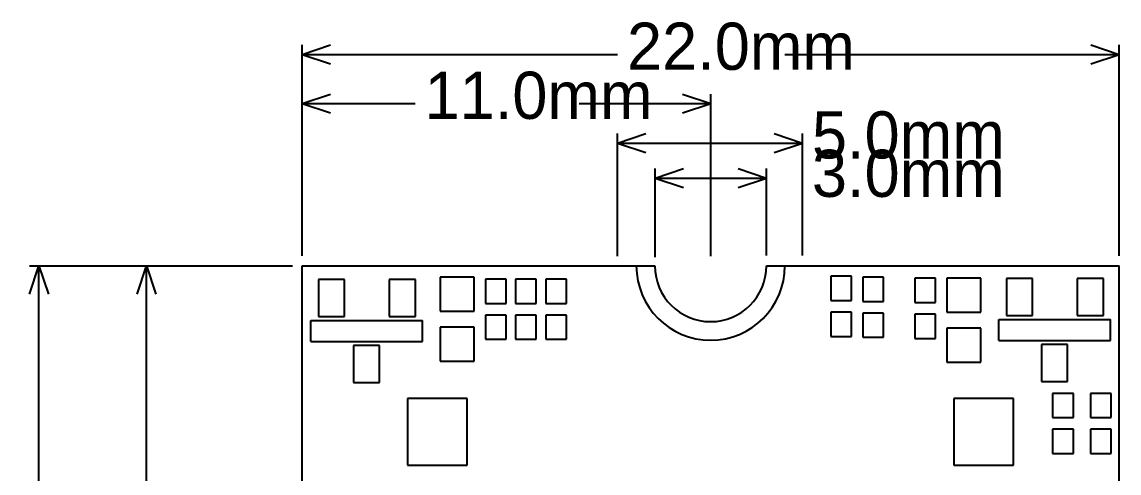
# Model space of a CAD drawing. Header units: millimetres. Extents: x -0.4 to 33.8, y 0 to 35.9.
# Drawn here: x 0 to 29.52, y 23.73 to 35.88 of the extents above; entities that cross this region are included whole.
import ezdxf

# ---------------------------------------------------------------- set-up
doc = ezdxf.new("R2010")
doc.units = ezdxf.units.MM
for name, color, linetype in [('KeepOutLayer', 6, 'Continuous'), ('TopOverlay', 2, 'Continuous'), ('TopSolder', 216, 'Continuous')]:
    doc.layers.add(name, color=color, linetype=linetype)

# ---------------------------------------------------------------- blocks, each defined once
blk = doc.blocks.new('SOT_23_3_________8')
at = {"layer": 'TopOverlay'}
for p, q in [((-0.254, -1.494), (-0.254, 1.506)), ((0.308, 1.506), (-0.254, 1.506)), ((0.308, 1.506), (-0.211, 1.506)), ((0.308, -1.494), (0.308, 1.506)), ((0.308, -1.494), (-0.254, -1.494)), ((0.308, -1.494), (-0.211, -1.494))]:
    blk.add_line(p, q, dxfattribs=at)
at = {"layer": 'TopSolder'}
for p, q in [((-0.363, 1.316), (-1.364, 1.316)), ((-1.364, 1.316), (-1.364, 0.614)), ((-0.363, 0.614), (-0.363, 1.316)), ((-1.364, 0.614), (-0.363, 0.614)), ((1.415, 0.351), (0.414, 0.351)), ((0.414, 0.351), (0.414, -0.351)), ((1.415, -0.351), (1.415, 0.351)), ((-0.363, -0.589), (-1.364, -0.589)), ((-1.364, -0.589), (-1.364, -1.291)), ((-0.363, -1.291), (-0.363, -0.589)), ((0.414, -0.351), (1.415, -0.351)), ((-1.364, -1.291), (-0.363, -1.291))]:
    blk.add_line(p, q, dxfattribs=at)
for centre in [(-0.864, 0.965), (0.914, 0), (-0.864, -0.94)]:
    blk.add_circle(centre, 0, dxfattribs=at)
blk = doc.blocks.new('SOT_23_3_________14')
at = {"layer": 'TopOverlay'}
for p, q in [((0.308, 1.506), (-0.254, 1.506)), ((-0.254, -1.494), (-0.254, 1.506)), ((0.308, 1.506), (-0.211, 1.506)), ((0.308, -1.494), (0.308, 1.506)), ((0.308, -1.494), (-0.254, -1.494)), ((0.308, -1.494), (-0.211, -1.494))]:
    blk.add_line(p, q, dxfattribs=at)
at = {"layer": 'TopSolder'}
for p, q in [((-0.363, 1.316), (-1.364, 1.316)), ((-1.364, 1.316), (-1.364, 0.614)), ((-0.363, 0.614), (-0.363, 1.316)), ((-1.364, 0.614), (-0.363, 0.614)), ((1.415, 0.351), (0.414, 0.351)), ((0.414, 0.351), (0.414, -0.351)), ((1.415, -0.351), (1.415, 0.351)), ((-0.363, -0.589), (-1.364, -0.589)), ((-1.364, -0.589), (-1.364, -1.291)), ((-0.363, -1.291), (-0.363, -0.589)), ((0.414, -0.351), (1.415, -0.351)), ((-1.364, -1.291), (-0.363, -1.291))]:
    blk.add_line(p, q, dxfattribs=at)
for centre in [(-0.864, 0.965), (0.914, 0), (-0.864, -0.94)]:
    blk.add_circle(centre, 0, dxfattribs=at)
blk = doc.blocks.new('FPC_24P_0_5______________31')
at = {"layer": 'TopOverlay'}
for p, q in [((-6.55, 0.117), (-6.55, -0.583)), ((6.55, 0.117), (6.55, -0.583)), ((-6.55, -0.583), (-7.608, -0.583)), ((8.25, -0.583), (6.55, -0.583))]:
    blk.add_line(p, q, dxfattribs=at)
at = {"layer": 'TopSolder'}
for p, q in [((-5.941, 0.068), (-5.941, -1.234)), ((-5.559, 0.068), (-5.941, 0.068)), ((-5.559, -1.234), (-5.559, 0.068)), ((-5.441, 0.068), (-5.441, -1.234)), ((-5.059, 0.068), (-5.441, 0.068)), ((-5.059, -1.234), (-5.059, 0.068)), ((-4.941, 0.068), (-4.941, -1.234)), ((-4.559, 0.068), (-4.941, 0.068)), ((-4.559, -1.234), (-4.559, 0.068)), ((-4.441, 0.068), (-4.441, -1.234)), ((-4.059, 0.068), (-4.441, 0.068)), ((-4.059, -1.234), (-4.059, 0.068)), ((-3.941, 0.068), (-3.941, -1.234)), ((-3.559, 0.068), (-3.941, 0.068)), ((-3.559, -1.234), (-3.559, 0.068)), ((-3.441, 0.068), (-3.441, -1.234)), ((-3.059, 0.068), (-3.441, 0.068)), ((-3.059, -1.234), (-3.059, 0.068)), ((-2.559, 0.068), (-2.941, 0.068)), ((-2.941, 0.068), (-2.941, -1.234)), ((-2.559, -1.234), (-2.559, 0.068)), ((-2.059, 0.068), (-2.441, 0.068)), ((-2.441, 0.068), (-2.441, -1.234)), ((-2.059, -1.234), (-2.059, 0.068)), ((-1.559, 0.068), (-1.941, 0.068)), ((-1.941, 0.068), (-1.941, -1.234)), ((-1.559, -1.234), (-1.559, 0.068)), ((-1.059, 0.068), (-1.441, 0.068)), ((-1.441, 0.068), (-1.441, -1.234)), ((-1.059, -1.234), (-1.059, 0.068)), ((-0.559, 0.068), (-0.941, 0.068)), ((-0.941, 0.068), (-0.941, -1.234)), ((-0.559, -1.234), (-0.559, 0.068)), ((-0.059, 0.068), (-0.441, 0.068)), ((-0.441, 0.068), (-0.441, -1.234)), ((-0.059, -1.234), (-0.059, 0.068)), ((0.441, 0.068), (0.059, 0.068)), ((0.059, 0.068), (0.059, -1.234)), ((0.441, -1.234), (0.441, 0.068)), ((0.941, 0.068), (0.559, 0.068)), ((0.559, 0.068), (0.559, -1.234)), ((0.941, -1.234), (0.941, 0.068)), ((1.441, 0.068), (1.059, 0.068)), ((1.059, 0.068), (1.059, -1.234)), ((1.441, -1.234), (1.441, 0.068)), ((1.941, 0.068), (1.559, 0.068)), ((1.559, 0.068), (1.559, -1.234)), ((1.941, -1.234), (1.941, 0.068)), ((2.441, 0.068), (2.059, 0.068)), ((2.059, 0.068), (2.059, -1.234)), ((2.441, -1.234), (2.441, 0.068)), ((2.941, 0.068), (2.559, 0.068)), ((2.559, 0.068), (2.559, -1.234)), ((2.941, -1.234), (2.941, 0.068)), ((3.441, 0.068), (3.059, 0.068)), ((3.059, 0.068), (3.059, -1.234)), ((3.441, -1.234), (3.441, 0.068)), ((3.941, 0.068), (3.559, 0.068)), ((3.559, 0.068), (3.559, -1.234)), ((3.941, -1.234), (3.941, 0.068)), ((4.441, 0.068), (4.059, 0.068)), ((4.059, 0.068), (4.059, -1.234)), ((4.441, -1.234), (4.441, 0.068)), ((4.941, 0.068), (4.559, 0.068)), ((4.559, 0.068), (4.559, -1.234)), ((4.941, -1.234), (4.941, 0.068)), ((5.441, 0.068), (5.059, 0.068)), ((5.059, 0.068), (5.059, -1.234)), ((5.441, -1.234), (5.441, 0.068)), ((5.941, 0.068), (5.559, 0.068)), ((5.559, 0.068), (5.559, -1.234)), ((5.941, -1.234), (5.941, 0.068)), ((-5.941, -1.234), (-5.559, -1.234)), ((-5.441, -1.234), (-5.059, -1.234)), ((-4.941, -1.234), (-4.559, -1.234)), ((-4.441, -1.234), (-4.059, -1.234)), ((-3.941, -1.234), (-3.559, -1.234)), ((-3.441, -1.234), (-3.059, -1.234)), ((-2.941, -1.234), (-2.559, -1.234)), ((-2.441, -1.234), (-2.059, -1.234)), ((-1.941, -1.234), (-1.559, -1.234)), ((-1.441, -1.234), (-1.059, -1.234)), ((-0.941, -1.234), (-0.559, -1.234)), ((-0.441, -1.234), (-0.059, -1.234)), ((0.059, -1.234), (0.441, -1.234)), ((0.559, -1.234), (0.941, -1.234)), ((1.059, -1.234), (1.441, -1.234)), ((1.559, -1.234), (1.941, -1.234)), ((2.059, -1.234), (2.441, -1.234)), ((2.559, -1.234), (2.941, -1.234)), ((3.059, -1.234), (3.441, -1.234)), ((3.559, -1.234), (3.941, -1.234)), ((4.059, -1.234), (4.441, -1.234)), ((4.559, -1.234), (4.941, -1.234)), ((5.059, -1.234), (5.441, -1.234)), ((5.559, -1.234), (5.941, -1.234)), ((-8.151, -2.882), (-8.151, -4.684)), ((-6.549, -2.882), (-8.151, -2.882)), ((-6.549, -4.684), (-6.549, -2.882)), ((6.549, -2.882), (6.549, -4.684)), ((8.151, -2.882), (6.549, -2.882)), ((8.151, -4.684), (8.151, -2.882)), ((-8.151, -4.684), (-6.549, -4.684)), ((6.549, -4.684), (8.151, -4.684))]:
    blk.add_line(p, q, dxfattribs=at)
for centre in [(-5.75, -0.583), (-5.25, -0.583), (-4.75, -0.583), (-4.25, -0.583), (-3.75, -0.583), (-3.25, -0.583), (-2.75, -0.583), (-2.25, -0.583), (-1.75, -0.583), (-1.25, -0.583), (-0.75, -0.583), (-0.25, -0.583), (0.25, -0.583), (0.75, -0.583), (1.25, -0.583), (1.75, -0.583), (2.25, -0.583), (2.75, -0.583), (3.25, -0.583), (3.75, -0.583), (4.25, -0.583), (4.75, -0.583), (5.25, -0.583), (5.75, -0.583), (-7.35, -3.783), (7.35, -3.783)]:
    blk.add_circle(centre, 0, dxfattribs=at)
blk = doc.blocks.new('R0402_M_32')
at = {"layer": 'TopSolder'}
for p, q in [((-0.808, 0.279), (-0.808, -0.279)), ((-0.157, 0.279), (-0.808, 0.279)), ((-0.157, -0.279), (-0.157, 0.279)), ((0.157, 0.279), (0.157, -0.279)), ((0.808, 0.279), (0.157, 0.279)), ((0.808, -0.279), (0.808, 0.279)), ((-0.808, -0.279), (-0.157, -0.279)), ((0.157, -0.279), (0.808, -0.279))]:
    blk.add_line(p, q, dxfattribs=at)
for centre in [(-0.483, 0), (0.483, 0)]:
    blk.add_circle(centre, 0, dxfattribs=at)
blk = doc.blocks.new('R0402_M_35')
at = {"layer": 'TopSolder'}
for p, q in [((-0.808, 0.279), (-0.808, -0.279)), ((-0.157, 0.279), (-0.808, 0.279)), ((-0.157, -0.279), (-0.157, 0.279)), ((0.157, 0.279), (0.157, -0.279)), ((0.808, 0.279), (0.157, 0.279)), ((0.808, -0.279), (0.808, 0.279)), ((-0.808, -0.279), (-0.157, -0.279)), ((0.157, -0.279), (0.808, -0.279))]:
    blk.add_line(p, q, dxfattribs=at)
for centre in [(-0.483, 0), (0.483, 0)]:
    blk.add_circle(centre, 0, dxfattribs=at)
blk = doc.blocks.new('C0402_M_42')
at = {"layer": 'TopSolder'}
for p, q in [((-0.351, 0.279), (-0.351, -0.279)), ((0.3, 0.279), (-0.351, 0.279)), ((0.3, -0.279), (0.3, 0.279)), ((0.614, 0.279), (0.614, -0.279)), ((1.265, 0.279), (0.614, 0.279)), ((1.265, -0.279), (1.265, 0.279)), ((-0.351, -0.279), (0.3, -0.279)), ((0.614, -0.279), (1.265, -0.279))]:
    blk.add_line(p, q, dxfattribs=at)
for centre in [(-0.025, 0), (0.94, 0)]:
    blk.add_circle(centre, 0, dxfattribs=at)
blk = doc.blocks.new('C0603_M_43')
at = {"layer": 'TopSolder'}
for p, q in [((0.432, 0.457), (-0.483, 0.457)), ((-0.483, 0.457), (-0.483, -0.457)), ((0.432, -0.457), (0.432, 0.457)), ((1.778, 0.457), (0.864, 0.457)), ((0.864, 0.457), (0.864, -0.457)), ((1.778, -0.457), (1.778, 0.457)), ((-0.483, -0.457), (0.432, -0.457)), ((0.864, -0.457), (1.778, -0.457))]:
    blk.add_line(p, q, dxfattribs=at)
for centre in [(-0.025, 0), (1.321, 0)]:
    blk.add_circle(centre, 0, dxfattribs=at)
blk = doc.blocks.new('C0402_M_44')
at = {"layer": 'TopSolder'}
for p, q in [((-0.351, 0.279), (-0.351, -0.279)), ((0.3, 0.279), (-0.351, 0.279)), ((0.3, -0.279), (0.3, 0.279)), ((0.614, 0.279), (0.614, -0.279)), ((1.265, 0.279), (0.614, 0.279)), ((1.265, -0.279), (1.265, 0.279)), ((-0.351, -0.279), (0.3, -0.279)), ((0.614, -0.279), (1.265, -0.279))]:
    blk.add_line(p, q, dxfattribs=at)
for centre in [(-0.025, 0), (0.94, 0)]:
    blk.add_circle(centre, 0, dxfattribs=at)
blk = doc.blocks.new('C0603_M_45')
at = {"layer": 'TopSolder'}
for p, q in [((0.432, 0.457), (-0.483, 0.457)), ((-0.483, 0.457), (-0.483, -0.457)), ((0.432, -0.457), (0.432, 0.457)), ((1.778, 0.457), (0.864, 0.457)), ((0.864, 0.457), (0.864, -0.457)), ((1.778, -0.457), (1.778, 0.457)), ((-0.483, -0.457), (0.432, -0.457)), ((0.864, -0.457), (1.778, -0.457))]:
    blk.add_line(p, q, dxfattribs=at)
for centre in [(-0.025, 0), (1.321, 0)]:
    blk.add_circle(centre, 0, dxfattribs=at)
blk = doc.blocks.new('C0402_M_58')
at = {"layer": 'TopSolder'}
for p, q in [((-0.351, 0.279), (-0.351, -0.279)), ((0.3, 0.279), (-0.351, 0.279)), ((0.3, -0.279), (0.3, 0.279)), ((0.614, 0.279), (0.614, -0.279)), ((1.265, 0.279), (0.614, 0.279)), ((1.265, -0.279), (1.265, 0.279)), ((-0.351, -0.279), (0.3, -0.279)), ((0.614, -0.279), (1.265, -0.279))]:
    blk.add_line(p, q, dxfattribs=at)
for centre in [(-0.025, 0), (0.94, 0)]:
    blk.add_circle(centre, 0, dxfattribs=at)
blk = doc.blocks.new('C0402_M_60')
at = {"layer": 'TopSolder'}
for p, q in [((-0.351, 0.279), (-0.351, -0.279)), ((0.3, 0.279), (-0.351, 0.279)), ((0.3, -0.279), (0.3, 0.279)), ((0.614, 0.279), (0.614, -0.279)), ((1.265, 0.279), (0.614, 0.279)), ((1.265, -0.279), (1.265, 0.279)), ((-0.351, -0.279), (0.3, -0.279)), ((0.614, -0.279), (1.265, -0.279))]:
    blk.add_line(p, q, dxfattribs=at)
for centre in [(-0.025, 0), (0.94, 0)]:
    blk.add_circle(centre, 0, dxfattribs=at)
blk = doc.blocks.new('C0402_M_61')
at = {"layer": 'TopSolder'}
for p, q in [((-0.351, 0.279), (-0.351, -0.279)), ((0.3, 0.279), (-0.351, 0.279)), ((0.3, -0.279), (0.3, 0.279)), ((0.614, 0.279), (0.614, -0.279)), ((1.265, 0.279), (0.614, 0.279)), ((1.265, -0.279), (1.265, 0.279)), ((-0.351, -0.279), (0.3, -0.279)), ((0.614, -0.279), (1.265, -0.279))]:
    blk.add_line(p, q, dxfattribs=at)
for centre in [(-0.025, 0), (0.94, 0)]:
    blk.add_circle(centre, 0, dxfattribs=at)
blk = doc.blocks.new('C0402_M_62')
at = {"layer": 'TopSolder'}
for p, q in [((-0.351, 0.279), (-0.351, -0.279)), ((0.3, 0.279), (-0.351, 0.279)), ((0.3, -0.279), (0.3, 0.279)), ((0.614, 0.279), (0.614, -0.279)), ((1.265, 0.279), (0.614, 0.279)), ((1.265, -0.279), (1.265, 0.279)), ((-0.351, -0.279), (0.3, -0.279)), ((0.614, -0.279), (1.265, -0.279))]:
    blk.add_line(p, q, dxfattribs=at)
for centre in [(-0.025, 0), (0.94, 0)]:
    blk.add_circle(centre, 0, dxfattribs=at)

msp = doc.modelspace()

# ---------------------------------------------------------------- linework, layer by layer
at = {"layer": 'KeepOutLayer'}
for p, q in [((7.544, 29.308), (17.034, 29.308)), ((7.544, 8.308), (7.544, 29.308)), ((20.034, 29.308), (29.525, 29.308)), ((29.525, 8.308), (29.525, 29.308))]:
    msp.add_line(p, q, dxfattribs=at)
msp.add_arc((18.534, 29.308), 1.5, 180, 0, dxfattribs=at)
at = {"layer": 'TopOverlay'}
for p, q in [((7.544, 29.575), (7.544, 35.255)), ((7.544, 35.001), (8.306, 35.255)), ((28.763, 35.255), (29.525, 35.001)), ((29.525, 29.575), (29.525, 35.255)), ((7.544, 35.001), (16.03, 35.001)), ((7.544, 35.001), (8.306, 34.747)), ((20.533, 35.001), (29.525, 35.001)), ((28.763, 34.747), (29.525, 35.001)), ((7.544, 29.575), (7.544, 33.934)), ((7.544, 33.68), (8.306, 33.934)), ((7.544, 33.68), (10.582, 33.68)), ((7.544, 33.68), (8.306, 33.426)), ((14.996, 33.68), (18.542, 33.68)), ((17.78, 33.934), (18.542, 33.68)), ((17.78, 33.426), (18.542, 33.68)), ((18.542, 29.566), (18.542, 33.934)), ((16.027, 29.566), (16.027, 32.868)), ((16.027, 32.614), (16.789, 32.868)), ((20.244, 32.868), (21.006, 32.614)), ((21.006, 29.591), (21.006, 32.868)), ((16.027, 32.614), (21.006, 32.614)), ((16.027, 32.614), (16.789, 32.36)), ((20.244, 32.36), (21.006, 32.614)), ((21.006, 32.614), (21.006, 32.614)), ((17.043, 29.54), (17.043, 31.928)), ((17.043, 31.674), (17.805, 31.928)), ((19.279, 31.928), (20.041, 31.674)), ((20.041, 29.591), (20.041, 31.928)), ((17.043, 31.674), (18.542, 31.674)), ((17.043, 31.674), (17.805, 31.42)), ((18.542, 31.674), (20.041, 31.674)), ((19.279, 31.42), (20.041, 31.674)), ((0.203, 29.308), (7.277, 29.308)), ((0.203, 28.546), (0.457, 29.308)), ((0.457, 18.812), (0.457, 29.308)), ((0.457, 29.308), (0.711, 28.546)), ((3.099, 29.308), (7.277, 29.308)), ((3.099, 28.546), (3.353, 29.308)), ((3.353, 20.807), (3.353, 29.308)), ((3.353, 29.308), (3.607, 28.546))]:
    msp.add_line(p, q, dxfattribs=at)
at = {"layer": 'TopSolder'}
msp.add_arc((18.534, 29.308), 2, 180, 0, dxfattribs=at)

# ---------------------------------------------------------------- block references
for name, p, rotation in [('SOT_23_3_________8', (9.271, 27.581), 270), ('C0603_M_45', (11.709, 27.226), 90), ('C0402_M_44', (12.751, 27.683), 90), ('C0402_M_60', (13.564, 28.6), 270), ('C0402_M_62', (14.376, 28.6), 270), ('C0402_M_58', (22.047, 28.677), 270), ('C0402_M_61', (22.911, 28.651), 270), ('C0402_M_42', (24.308, 28.623), 270), ('C0603_M_43', (25.349, 28.496), 270), ('SOT_23_3_________14', (27.788, 27.607), 270), ('FPC_24P_0_5______________31', (18.529, 21.058), 180), ('R0402_M_35', (28.016, 25.067), 270), ('R0402_M_32', (29.032, 25.067), 270)]:
    msp.add_blockref(name, p, dxfattribs=dict(rotation=rotation))

# ---------------------------------------------------------------- texts
at = {"layer": 'TopOverlay'}
for s, p in [('22.0mm', (16.283, 34.586)), ('11.0mm', (10.836, 33.266)), ('5.0mm', (21.26, 32.199)), ('3.0mm', (21.26, 31.166))]:
    msp.add_text(s, height=1.27, dxfattribs=at).set_placement(p)

doc.saveas('drawing.dxf')
